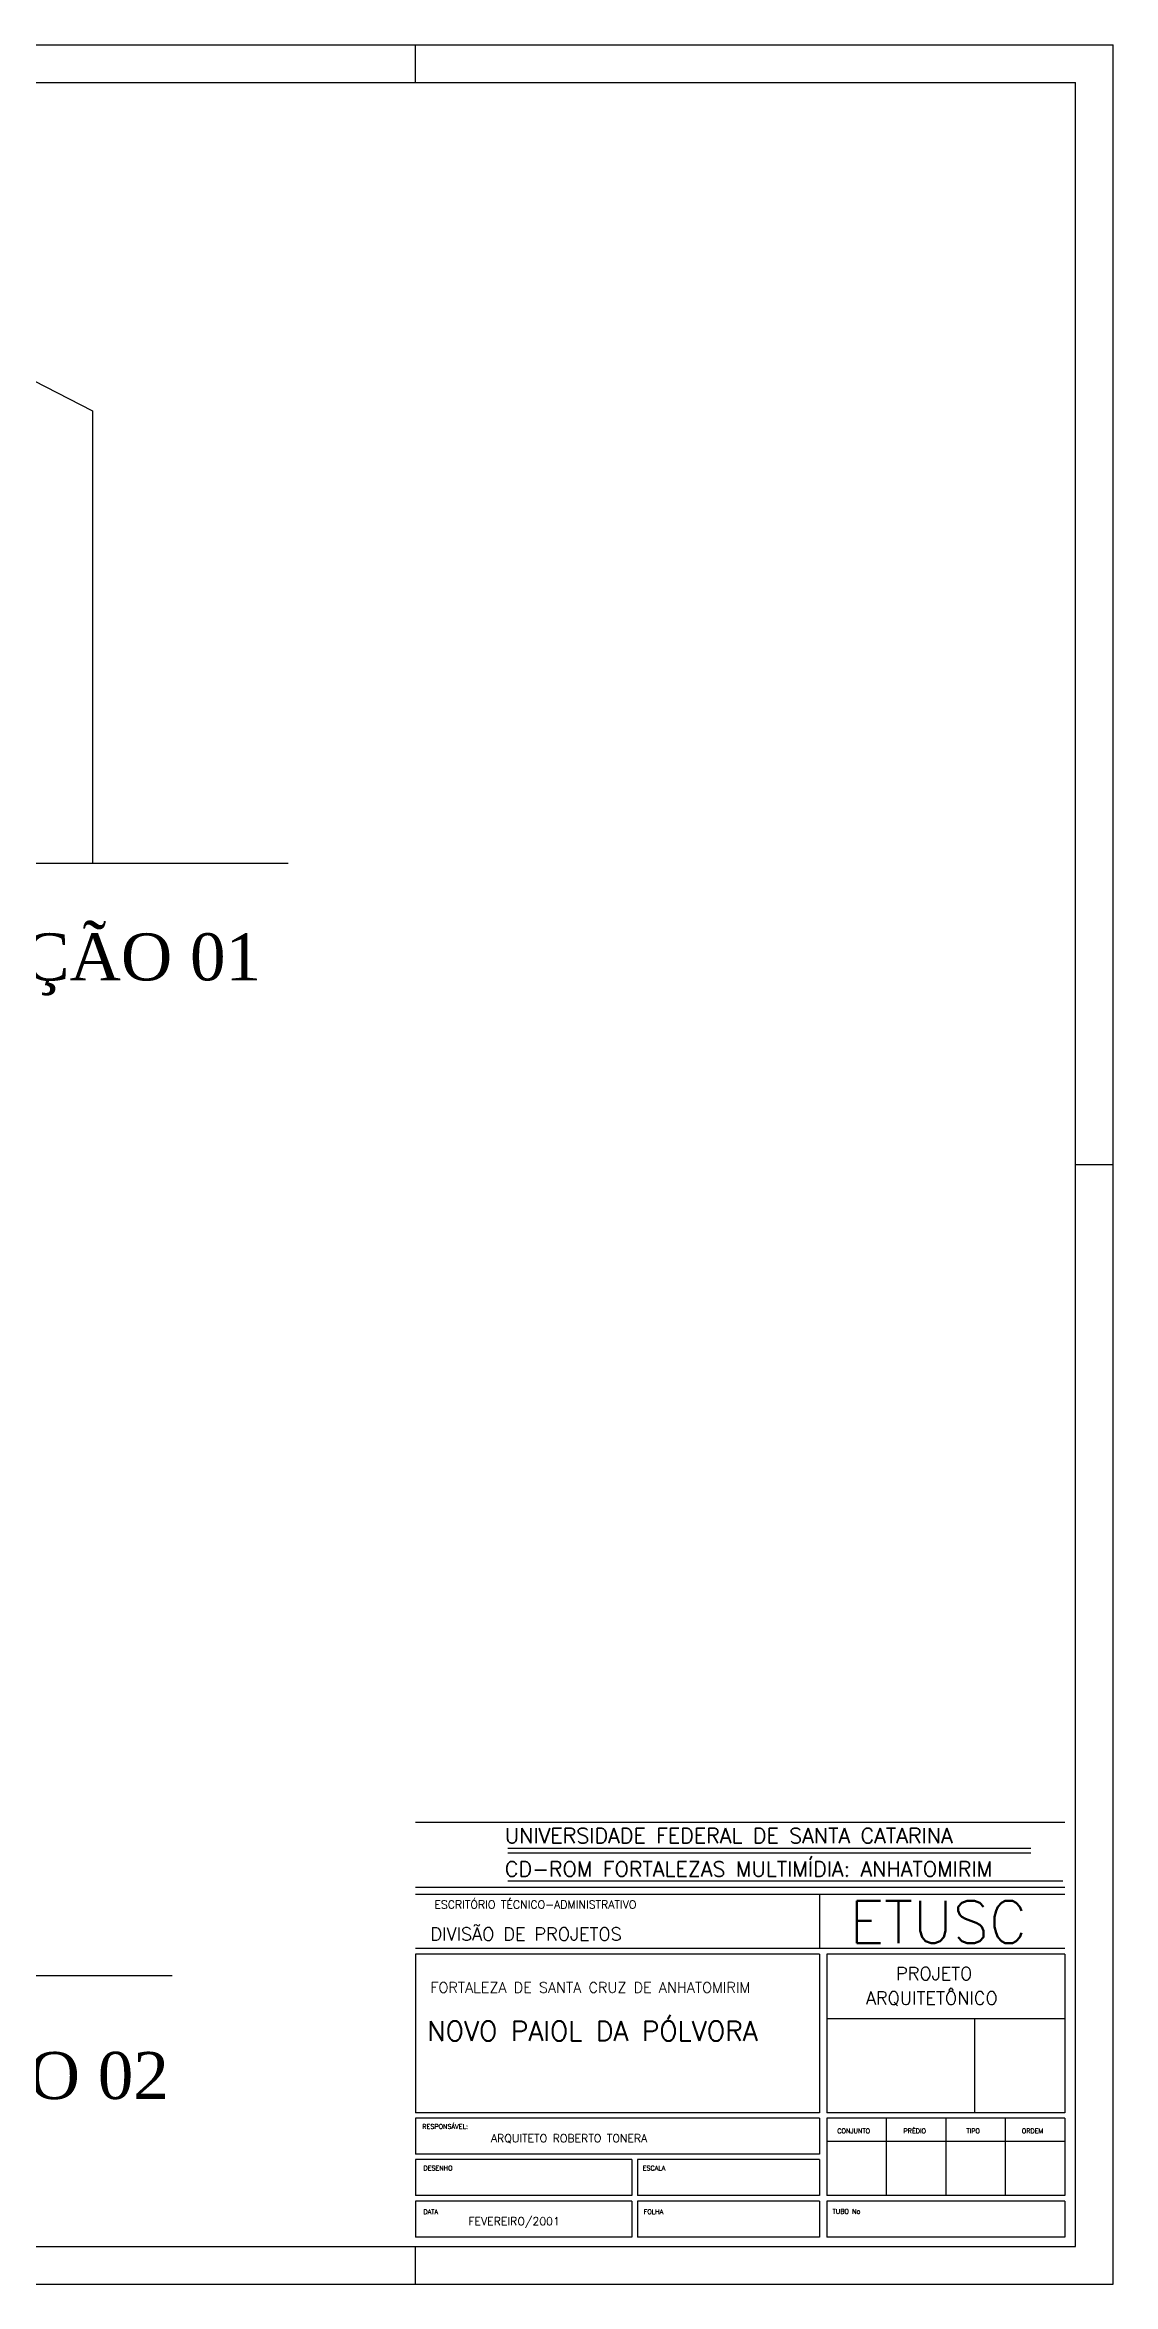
# Model space of a CAD drawing. Extents: x -873 to 2093, y -1229 to 202.
# Drawn here: x 1809 to 2093, y -392 to 202 of the extents above; entities that cross this region are included whole.
import ezdxf

# ---------------------------------------------------------------- set-up
doc = ezdxf.new("R2010")
doc.units = 0
doc.header["$MEASUREMENT"] = 0
doc.layers.get('0').update_dxf_attribs({"linetype": 'CONTINUOUS'})
for name, color, linetype in [('MARGEMINT', 6, 'CONTINUOUS'), ('MARGEMTEXT', 1, 'CONTINUOUS'), ('MARGEXT', 2, 'CONTINUOUS'), ('MARGINT', 6, 'CONTINUOUS'), ('PAREDE', 1, 'CONTINUOUS'), ('TEXT1', 3, 'CONTINUOUS'), ('TEXT2', 6, 'CONTINUOUS')]:
    doc.layers.add(name, color=color, linetype=linetype)
doc.styles.add('ROMANS', font='romans')
doc.styles.add('TIMES', font='TIMES.TTF')

msp = doc.modelspace()

# ---------------------------------------------------------------- linework, layer by layer
at = {"layer": 'MARGEMINT'}
for p, q in [((2079.631156, -269.527318), (1907.500009, -269.527318)), ((2079.631156, -286.740433), (1907.500009, -286.740433)), ((2079.631156, -288.653001), (1907.500009, -288.653001)), ((2079.631156, -302.997263), (1907.500009, -302.997263))]:
    msp.add_line(p, q, dxfattribs=at)
at = {"layer": 'MARGEMTEXT'}
for p, q in [((2014.603834, -288.653001), (2014.603834, -302.997263)), ((2014.603834, -304.43169), (1907.500009, -304.43169)), ((1907.500009, -304.43169), (1907.500009, -346.508192)), ((2014.603834, -304.43169), (2014.603834, -346.508192)), ((2079.631156, -304.43169), (2016.516402, -304.43169)), ((2016.516402, -304.43169), (2016.516402, -346.508192)), ((2079.631156, -304.43169), (2079.631156, -346.508192)), ((2079.631156, -321.644804), (2016.516402, -321.644804)), ((2055.679817, -321.644804), (2055.679817, -346.508192)), ((2014.603834, -346.508192), (1907.500009, -346.508192)), ((2014.603834, -347.942619), (1907.500009, -347.942619)), ((1907.500009, -347.942619), (1907.500009, -357.50546)), ((2014.603834, -347.942619), (2014.603834, -357.50546)), ((2079.631156, -346.508192), (2016.516402, -346.508192)), ((2016.516402, -347.942619), (2016.516402, -368.502728)), ((2079.631156, -347.942619), (2016.516402, -347.942619)), ((2032.295091, -347.942619), (2032.295091, -368.502728)), ((2048.073779, -347.942619), (2048.073779, -368.502728)), ((2063.852468, -347.942619), (2063.852468, -368.502728)), ((2079.631156, -347.942619), (2079.631156, -368.502728)), ((2079.631156, -354.158466), (2016.516402, -354.158466)), ((2014.603834, -357.50546), (1907.500009, -357.50546)), ((1964.877058, -358.939886), (1907.500009, -358.939886)), ((1907.500009, -358.939886), (1907.500009, -368.502728)), ((1964.877058, -358.939886), (1964.877058, -368.502728)), ((2014.603834, -358.939886), (1966.311484, -358.939886)), ((1966.311484, -358.939886), (1966.311484, -368.502728)), ((2014.603834, -358.939886), (2014.603834, -368.502728)), ((1964.877058, -368.502728), (1907.500009, -368.502728)), ((1964.877058, -369.937154), (1907.500009, -369.937154)), ((1907.500009, -369.937154), (1907.500009, -379.499996)), ((1964.877058, -369.937154), (1964.877058, -379.499996)), ((2014.603834, -368.502728), (1966.311484, -368.502728)), ((2014.603834, -369.937154), (1966.311484, -369.937154)), ((1966.311484, -369.937154), (1966.311484, -379.499996)), ((2014.603834, -369.937154), (2014.603834, -379.499996)), ((2079.631156, -368.502728), (2016.516402, -368.502728)), ((2079.631156, -369.937154), (2016.516402, -369.937154)), ((2016.516402, -369.937154), (2016.516402, -379.499996)), ((2079.631156, -369.937154), (2079.631156, -379.499996)), ((1964.877058, -379.499996), (1907.500009, -379.499996)), ((2014.603834, -379.499996), (1966.311484, -379.499996)), ((2079.631156, -379.499996), (2016.516402, -379.499996))]:
    msp.add_line(p, q, dxfattribs=at)
at = {"layer": 'MARGEXT'}
for p, q in [((1251.500001, 202), (2092.500001, 202)), ((1907.500001, 192), (1907.500001, 202)), ((2092.500001, -392), (2092.500001, 202)), ((2082.500001, -95), (2092.500001, -95)), ((1907.500001, -392), (1907.500001, -382)), ((1251.500001, -392), (2092.500001, -392))]:
    msp.add_line(p, q, dxfattribs=at)
at = {"layer": 'MARGINT'}
for p, q in [((1276.500001, 192), (2082.500001, 192)), ((2082.500001, -382), (2082.500001, 192)), ((1276.500001, -382), (2082.500001, -382))]:
    msp.add_line(p, q, dxfattribs=at)
at = {"layer": 'PAREDE'}
for p, q in [((1806.183382, 112.928738), (1821.783382, 104.928738)), ((1821.783382, 104.928738), (1821.783382, -15.071262)), ((1421.648786, -15.071262), (1873.693921, -15.071262)), ((1390.944616, -310.126578), (1842.989751, -310.126578))]:
    msp.add_line(p, q, dxfattribs=at)
at = {"layer": 'TEXT1'}
for p, q in [((2070.631156, -276.470146), (1931.969954, -276.470146)), ((2070.631156, -277.675266), (1931.969954, -277.675266)), ((2079.129899, -285.103456), (1931.969954, -285.103456))]:
    msp.add_line(p, q, dxfattribs=at)

# ---------------------------------------------------------------- texts
at = {"style": 'TIMES'}
for s, p in [('ELEVAÇÃO 01', (1741.406157, -46.16769)), ('ELEVAÇÃO 02', (1716.945913, -342.872555))]:
    msp.add_text(s, height=12.48, dxfattribs=at).set_placement(p)
at = {"layer": 'TEXT1', "style": 'ROMANS'}
for s, height, p in [('UNIVERSIDADE FEDERAL DE SANTA CATARINA', 4.01639344, (1931.189442, -275.017998)), ('CD-ROM FORTALEZAS MULTIMÍDIA: ANHATOMIRIM', 4.01639344, (1931.164771, -283.861082)), ('ESCRITÓRIO TÉCNICO-ADMINISTRATIVO', 2.12233962, (1912.481922, -292.35044)), ('DIVISÃO DE PROJETOS', 3.44262295, (1911.42004, -300.839799)), ('PROJETO', 3.442623, (2034.92004, -311.339799)), ('FORTALEZA DE SANTA CRUZ DE ANHATOMIRIM', 2.78852459, (1911.42204, -314.705821)), ('ARQUITETÔNICO', 3.44262295, (2026.92004, -317.839799)), ('NOVO PAIOL DA PÓLVORA', 5.16393443, (1910.594659, -327.435986)), ('RESPONSÁVEL:', 1.2431694, (1909.296273, -350.788371)), ('PRÉDIO', 1.2431694, (2036.889659, -351.974358)), ('ARQUITETO ROBERTO TONERA', 2.12233962, (1927.481922, -354.35044)), ('CONJUNTO  ', 1.2431694, (2019.335024, -351.974358)), ('TIPO', 1.2431694, (2053.580958, -351.974358)), ('ORDEM', 1.2431694, (2068.257786, -351.974358)), ('DESENHO                       ', 1.2431694, (1909.579294, -361.825179)), ('ESCALA', 1.2431694, (1967.711041, -361.825179)), ('DATA                              ', 1.2431694, (1909.579294, -373.393058)), ('FEVEREIRO/2001', 2.12233962, (1921.481922, -376.35044)), ('FOLHA', 1.2431694, (1967.998822, -373.393058)), ('TUBO No', 1.2431694, (2018.098478, -373.305063))]:
    msp.add_text(s, height=height, dxfattribs=at).set_placement(p)
at = {"layer": 'TEXT2', "style": 'ROMANS'}
msp.add_text('ETUSC', height=11.1926018, dxfattribs=at).set_placement((2022.611893, -301.505301))

doc.saveas('drawing.dxf')
